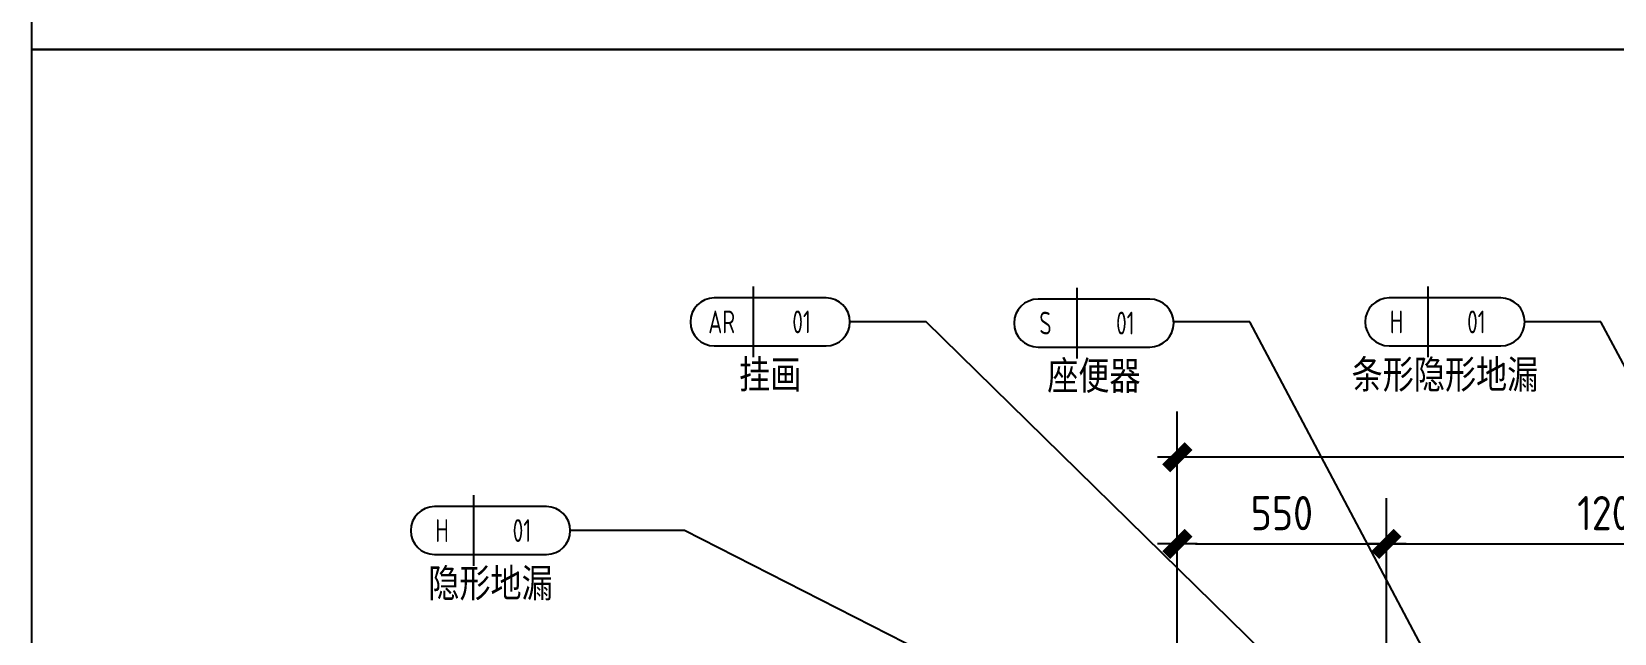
# Model space of a CAD drawing. Extents: x 220391 to 385981, y 332279 to 483868.
# Drawn here: x 243996 to 248160, y 466335 to 467919 of the extents above; entities that cross this region are included whole.
import ezdxf
from ezdxf.enums import TextEntityAlignment as Align

# ---------------------------------------------------------------- set-up
doc = ezdxf.new("R2010")
doc.units = 0
doc.header["$MEASUREMENT"] = 0
doc.layers.add('0-索引文字', color=50, linetype='Continuous')
doc.styles.add('DOM-romans.shx', font='dim.shx')
doc.styles.add('st', font='', dxfattribs={"width": 0.7})
doc.styles.get('st').set_extended_font_data('SimSun')
doc.dimstyles.new('DOM_DIM_1 80', dxfattribs={"dimscale": 60, "dimtxt": 1.5, "dimasz": 0.8, "dimexe": 2, "dimexo": 1.5, "dimgap": 0.6, "dimtad": 1, "dimdec": 0, "dimrnd": 5, "dimzin": 12, "dimdsep": 46, "dimtxsty": 'DOM-romans.shx', "dimblk": 'DOM_Dimension_Tick', "dimcen": 0.125, "dimclrd": 44, "dimclre": 44, "dimclrt": 50, "dimadec": 0, "dimazin": 0, "dimtfac": 1, "dimtdec": 0, "dimtix": 1, "dimtmove": 2, "dimatfit": 3, "dimldrblk": 'DOM_Leader_Arrow', "dimfxl": 0, "dimtvp": 1, "dimtolj": 1, "dimtzin": 0, "dimarcsym": 0})

# ---------------------------------------------------------------- blocks, each defined once
blk = doc.blocks.new('ehrhhh')
at = {"color": 0}
blk.add_lwpolyline([(292356.6, 474869.8), (315961.1, 474869.8), (315961.1, 466871.5), (292356.6, 466871.5)], close=True, dxfattribs=at)
blk = doc.blocks.new('DOM_Dimension_Tick')
at = {"color": 0, "linetype": 'ByBlock'}
for p, q in [((-1.091, 0), (0, 0)), ((0, 0), (1.091, 0))]:
    blk.add_line(p, q, dxfattribs=at)
at = {"color": 0, "linetype": 'Continuous', "const_width": 0.608}
blk.add_lwpolyline([(-0.61, -0.61), (0.61, 0.61)], dxfattribs=at)
blk = doc.blocks.new('*D671')
at = {"color": 44, "lineweight": -2, "transparency": 16777216}
for p, q in [((247010.1, 466270.3), (247010.1, 466690.3)), ((247560.1, 466270.3), (247560.1, 466690.3)), ((247058.1, 466570.3), (247512.1, 466570.3))]:
    blk.add_line(p, q, dxfattribs=at)
at = {"layer": 'Defpoints', "color": 0, "transparency": 16777216}
for p in [(247560.1, 466570.3), (247010.1, 465244.5), (247560.1, 465244.5)]:
    blk.add_point(p, dxfattribs=at)
at = {"color": 44, "lineweight": -2, "transparency": 16777216, "xscale": 48, "yscale": 48, "zscale": 48, "rotation": 180}
blk.add_blockref('DOM_Dimension_Tick', (247010.1, 466570.3), dxfattribs=at)
at = {"color": 44, "lineweight": -2, "transparency": 16777216, "xscale": 48, "yscale": 48, "zscale": 48}
blk.add_blockref('DOM_Dimension_Tick', (247560.1, 466570.3), dxfattribs=at)
at = {"color": 50, "transparency": 16777216, "insert": (247285.1, 466651.3), "char_height": 90, "attachment_point": 5, "style": 'DOM-romans.shx'}
blk.add_mtext('\\A1;550', dxfattribs=at)
blk = doc.blocks.new('DOM_Leader_Arrow')
at = {"color": 0, "linetype": 'ByBlock'}
blk.add_line((0, 0), (-1.5, 0), dxfattribs=at)
for points in [[(-1.288, 1.003), (-0.895, 1.278), (-0.36, 0), (0, 0)], [(-1.288, -1.003), (-0.895, -1.278), (-0.36, 0), (0, 0)]]:
    blk.add_solid(points, dxfattribs=at)
blk = doc.blocks.new('*D672')
at = {"color": 44, "lineweight": -2, "transparency": 16777216}
for p, q in [((247560.1, 466270.3), (247560.1, 466690.3)), ((248760.1, 466270.3), (248760.1, 466690.3)), ((247608.1, 466570.3), (248712.1, 466570.3))]:
    blk.add_line(p, q, dxfattribs=at)
at = {"layer": 'Defpoints', "color": 0, "transparency": 16777216}
for p in [(248760.1, 466570.3), (247560.1, 465244.5), (248760.1, 464164.5, 0)]:
    blk.add_point(p, dxfattribs=at)
at = {"color": 44, "lineweight": -2, "transparency": 16777216, "xscale": 48, "yscale": 48, "zscale": 48, "rotation": 180}
blk.add_blockref('DOM_Dimension_Tick', (247560.1, 466570.3), dxfattribs=at)
at = {"color": 44, "lineweight": -2, "transparency": 16777216, "xscale": 48, "yscale": 48, "zscale": 48}
blk.add_blockref('DOM_Dimension_Tick', (248760.1, 466570.3), dxfattribs=at)
at = {"color": 50, "transparency": 16777216, "insert": (248160.1, 466651.3), "char_height": 90, "attachment_point": 5, "style": 'DOM-romans.shx'}
blk.add_mtext('\\A1;1200', dxfattribs=at)
blk = doc.blocks.new('*D679')
at = {"color": 44, "lineweight": -2, "transparency": 16777216}
for p, q in [((247010.1, 466498.5), (247010.1, 466918.5)), ((253209.9, 466498.5), (253209.9, 466918.5)), ((253161.9, 466798.5), (247058.1, 466798.5))]:
    blk.add_line(p, q, dxfattribs=at)
at = {"layer": 'Defpoints', "color": 0, "transparency": 16777216}
for p in [(247010.1, 466798.5), (247010.1, 466381.3), (253209.9, 466381.3)]:
    blk.add_point(p, dxfattribs=at)
at = {"color": 44, "lineweight": -2, "transparency": 16777216, "xscale": 48, "yscale": 48, "zscale": 48, "rotation": 180}
blk.add_blockref('DOM_Dimension_Tick', (247010.1, 466798.5), dxfattribs=at)
at = {"color": 44, "lineweight": -2, "transparency": 16777216, "xscale": 48, "yscale": 48, "zscale": 48}
blk.add_blockref('DOM_Dimension_Tick', (253209.9, 466798.5), dxfattribs=at)
at = {"color": 50, "transparency": 16777216, "insert": (250110, 466879.5), "char_height": 90, "attachment_point": 5, "style": 'DOM-romans.shx'}
blk.add_mtext('\\A1;6200', dxfattribs=at)
blk = doc.blocks.new('DOM-立面家具标注符号-002')
blk.add_line((0, 3.1), (0, -3.1))
at = {"color": 150}
blk.add_lwpolyline([(-3.4, 2.1, 1), (-3.4, -2.1), (6.4, -2.1, 1), (6.4, 2.1)], format="xyb", close=True, dxfattribs=at)
at = {"style": 'st', "width": 0.8, "flags": 4}
blk.add_attdef('ITEM6', text='', height=2.5, dxfattribs=at).set_placement((-6, 0), align=Align.MIDDLE_RIGHT)
at = {"style": 'DOM-romans.shx', "width": 0.8}
for tag, flags, p in [('NUM1', 12, (-2.75, 0)), ('NUM2', 4, (4.25, 0)), ('NUM4', 4, (1.5, -4.6)), ('NUM5', 4, (1.5, -7.6))]:
    blk.add_attdef(tag, text='', height=2, dxfattribs=dict(at, flags=flags)).set_placement(p, align=Align.MIDDLE)
at = {"style": 'st', "width": 0.8, "flags": 4}
blk.add_attdef('NUM3', text='', height=2.5, dxfattribs=at).set_placement((9, 0), align=Align.MIDDLE_LEFT)
blk.add_attdef('NUM7', text='', height=2.5, dxfattribs=at).set_placement((1.5, -10.85), align=Align.MIDDLE_CENTER)
blk = doc.blocks.new('DOM-立面家具标注符号')
blk.add_line((0, 3.1), (0, -3.1))
at = {"color": 150}
blk.add_lwpolyline([(-3.4, 2.1, 1), (-3.4, -2.1), (6.4, -2.1, 1), (6.4, 2.1)], format="xyb", close=True, dxfattribs=at)
at = {"style": 'st', "width": 0.8, "flags": 4}
blk.add_attdef('ITEM5', text='', height=2.5, dxfattribs=at).set_placement((-6, 0), align=Align.MIDDLE_RIGHT)
at = {"style": 'DOM-romans.shx', "width": 0.8}
for tag, flags, p in [('NUM1', 12, (-2.75, 0)), ('NUM2', 4, (4.25, 0)), ('NUM4', 4, (1.5, -4.6))]:
    blk.add_attdef(tag, text='', height=2, dxfattribs=dict(at, flags=flags)).set_placement(p, align=Align.MIDDLE)
at = {"style": 'st', "width": 0.8, "flags": 4}
blk.add_attdef('NUM3', text='', height=2.5, dxfattribs=at).set_placement((9, 0), align=Align.MIDDLE_LEFT)
blk.add_attdef('NUM6', text='', height=2.5, dxfattribs=at).set_placement((1.5, -8.35), align=Align.MIDDLE_CENTER)

msp = doc.modelspace()

# ---------------------------------------------------------------- block references
at = {"color": 4}
for p in [(-48360.7, 1000), (-48360.7, -6998.3)]:
    msp.add_blockref('ehrhhh', p, dxfattribs=at)
at = {"layer": '0-索引文字'}
ref = msp.add_blockref('DOM-立面家具标注符号', (245893.9, 467154.7), dxfattribs=dict(at, xscale=30, yscale=30, zscale=30))
ref.add_attrib('NUM1', 'AR', dxfattribs={"layer": '0', "height": 60, "style": 'DOM-romans.shx', "width": 0.8}).set_placement((245811.4, 467154.7), align=Align.MIDDLE)
ref.add_attrib('NUM2', '01', dxfattribs={"layer": '0', "height": 60, "style": 'DOM-romans.shx', "width": 0.8}).set_placement((246021.4, 467154.7), align=Align.MIDDLE)
ref.add_attrib('NUM6', '挂画', dxfattribs={"layer": '0', "height": 75, "style": 'st', "width": 0.8}).set_placement((245938.9, 467016.7), align=Align.MIDDLE_CENTER)
ref = msp.add_blockref('DOM-立面家具标注符号-002', (246745.7, 467151.6), dxfattribs=dict(at, xscale=30, yscale=30, zscale=30))
ref.add_attrib('NUM1', 'S', dxfattribs={"layer": '0', "height": 60, "style": 'DOM-romans.shx', "width": 0.8}).set_placement((246663.2, 467151.6), align=Align.MIDDLE)
ref.add_attrib('NUM2', '01', dxfattribs={"layer": '0', "height": 60, "style": 'DOM-romans.shx', "width": 0.8}).set_placement((246873.2, 467151.6), align=Align.MIDDLE)
ref.add_attrib('NUM7', '座便器', dxfattribs={"layer": '0', "height": 75, "style": 'st', "width": 0.8}).set_placement((246790.7, 467013.6), align=Align.MIDDLE_CENTER)
ref = msp.add_blockref('DOM-立面家具标注符号-002', (247669.3, 467154.7), dxfattribs=dict(at, xscale=30, yscale=30, zscale=30))
ref.add_attrib('NUM1', 'H', dxfattribs={"layer": '0', "height": 60, "style": 'DOM-romans.shx', "width": 0.8}).set_placement((247586.8, 467154.7), align=Align.MIDDLE)
ref.add_attrib('NUM2', '01', dxfattribs={"layer": '0', "height": 60, "style": 'DOM-romans.shx', "width": 0.8}).set_placement((247796.8, 467154.7), align=Align.MIDDLE)
ref.add_attrib('NUM7', '条形隐形地漏', dxfattribs={"layer": '0', "height": 75, "style": 'st', "width": 0.8}).set_placement((247714.3, 467016.7), align=Align.MIDDLE_CENTER)
ref = msp.add_blockref('DOM-立面家具标注符号-002', (245158.1, 466605.4), dxfattribs=dict(at, xscale=30, yscale=30, zscale=30))
ref.add_attrib('NUM1', 'H', dxfattribs={"layer": '0', "height": 60, "style": 'DOM-romans.shx', "width": 0.8}).set_placement((245075.6, 466605.4), align=Align.MIDDLE)
ref.add_attrib('NUM2', '01', dxfattribs={"layer": '0', "height": 60, "style": 'DOM-romans.shx', "width": 0.8}).set_placement((245285.6, 466605.4), align=Align.MIDDLE)
ref.add_attrib('NUM7', '隐形地漏', dxfattribs={"layer": '0', "height": 75, "style": 'st', "width": 0.8}).set_placement((245203.1, 466467.4), align=Align.MIDDLE_CENTER)

# ---------------------------------------------------------------- dimensions: what is measured, and where the dimension line sits
at = {"color": 4}
for base, p1, p2, picture, middle in [((247010.1, 466798.5), (253209.9, 466381.3), (247010.1, 466381.3), '*D679', (250110, 466879.5)), ((247560.1, 466570.3), (247010.1, 465244.5), (247560.1, 465244.5), '*D671', (247285.1, 466651.3)), ((248760.1, 466570.3), (247560.1, 465244.5), (248760.1, 464164.5, 0), '*D672', (248160.1, 466651.3))]:
    dim = msp.add_linear_dim(base=base, p1=p1, p2=p2, dimstyle='DOM_DIM_1 80', dxfattribs=at)
    dim.commit()
    dim.dimension.update_dxf_attribs({"geometry": picture, "text_midpoint": middle})

# ---------------------------------------------------------------- leaders
for points in [[(247879.5, 465654.5), (246348.9, 467154.7), (246148.9, 467154.7)], [(248120.1, 465420.5), (247200.7, 467154.7), (247000.7, 467154.7)], [(248945.8, 465619.8), (248124.3, 467154.7), (247924.3, 467154.7)], [(247606.7, 465641.9), (245713.1, 466605.4), (245413.1, 466605.4)]]:
    msp.add_leader(points, dimstyle='DOM_DIM_1 80', override={"dimgap": 0.6, "dimtad": 0}, dxfattribs=at)

doc.saveas('drawing.dxf')
